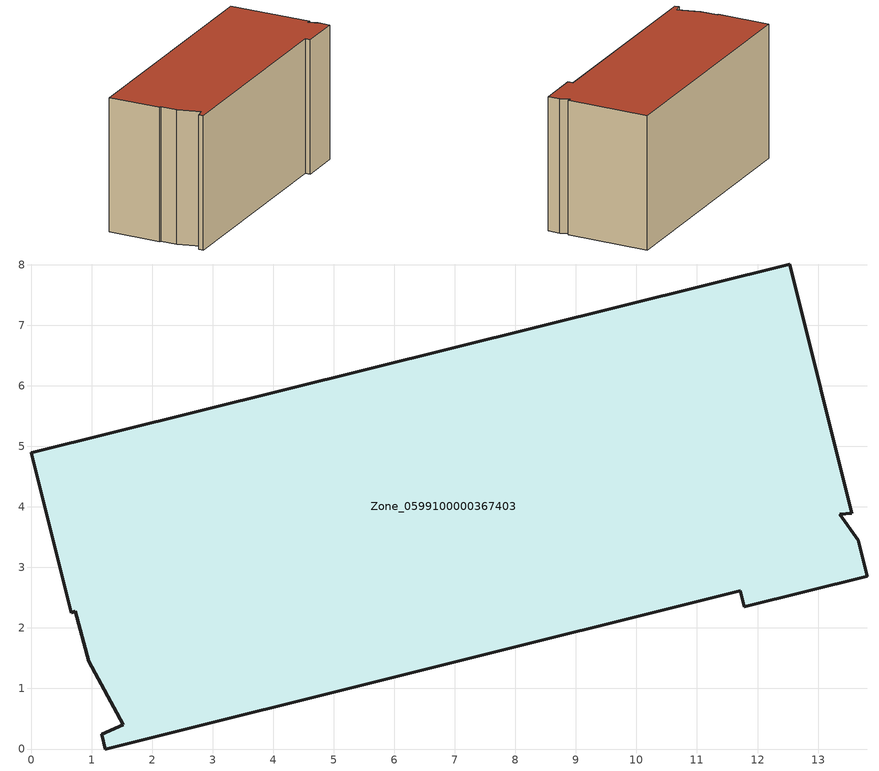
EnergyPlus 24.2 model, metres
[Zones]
Zone_0599100000367403
 floor ground (C_G): 1.52,0.4 0.95,1.45 0.73,2.27 0.66,2.25 0,4.89 12.53,8.01 13.55,3.9 13.36,3.88 13.67,3.45 13.81,2.85 11.78,2.35 11.72,2.62 1.22,0 1.16,0.24 z0
 wall outside (C_F): 12.53,8.01 0,4.89 0.66,2.25 0.73,2.27 0.95,1.45 1.52,0.4 1.16,0.24 1.22,0 11.72,2.62 11.78,2.35 13.81,2.85 13.67,3.45 13.36,3.88 13.55,3.9 12.53,8.01 z0:6.95
 roof outside (C_R): 11.72,2.62 11.78,2.35 13.81,2.85 13.67,3.45 13.36,3.88 13.55,3.9 12.53,8.01 0,4.89 0.66,2.25 0.73,2.27 0.95,1.45 1.52,0.4 1.16,0.24 1.22,0 z6.95
[BUILDING]
Pand.0599100000367403: North Axis=0; Terrain=City; Loads Convergence Tolerance Value=0.04; Temperature Convergence Tolerance Value=0.4; Solar Distribution=FullExterior; Maximum Number of Warmup Days=25; Minimum Number of Warmup Days=1
[Site:Location]
Rotterdam.The.Hague.AP_ZH_NLD Design_Conditions: Latitude=51.96; Longitude=4.45; Time Zone=1; Elevation=-4.5
[SITE:GROUNDTEMPERATURE:BUILDINGSURFACE]
18, 18, 18, 18, 18, 18, 18, 18, 18, 18, 18, 18
[MATERIAL] Thermal Absorptance=0.9; Solar Absorptance=0.7; Visible Absorptance=0.7
Name | Roughness | Thickness | Conductivity | Density | Specific Heat
G.TC.1992-2005 | MediumSmooth | 0.15 | 0.06 | 540 | 1210
F.TC.1992-2005 | Rough | 0.3 | 0.12 | 1920 | 840
R.TC.1992-2005 | MediumRough | 0.2 | 0.08 | 1500 | 1000
[CONSTRUCTION]
C_G: G.TC.1992-2005
C_F: F.TC.1992-2005
C_R: R.TC.1992-2005
[ZONE]
Zone_0599100000367403: Type=1; Multiplier=1; Ceiling Height=Autocalculate; Volume=Autocalculate; Floor Area=autocalculate; Part of Total Floor Area=Yes
[ZONEINFILTRATION:DESIGNFLOWRATE]
Infil_Zone_0599100000367403: Zone or ZoneList or Space or SpaceList=Zone_0599100000367403; Schedule=AlwaysOn; Design Flow Rate Calculation Method=Flow/Area; Flow Rate per Floor Area=0.0015; Constant Term Coefficient=1; Temperature Term Coefficient=0; Velocity Term Coefficient=0; Velocity Squared Term Coefficient=0
[HVACTEMPLATE:ZONE:IDEALLOADSAIRSYSTEM]
Zone_0599100000367403: Maximum Heating Supply Air Temperature=50; Minimum Cooling Supply Air Temperature=13; Maximum Heating Supply Air Humidity Ratio=0.0156; Minimum Cooling Supply Air Humidity Ratio=0.0077; Heating Limit=NoLimit; Cooling Limit=NoLimit; Dehumidification Control Type=ConstantSensibleHeatRatio; Cooling Sensible Heat Ratio=0.7; Dehumidification Setpoint=60; Humidification Control Type=None; Humidification Setpoint=30; Outdoor Air Method=None; Outdoor Air Flow Rate per Person=0.00944; Outdoor Air Flow Rate per Zone Floor Area=0; Outdoor Air Flow Rate per Zone=0; Demand Controlled Ventilation Type=None; Outdoor Air Economizer Type=NoEconomizer; Heat Recovery Type=None; Sensible Heat Recovery Effectiveness=0.7; Latent Heat Recovery Effectiveness=0.65
[ZONECONTROL:THERMOSTAT]
ThermostatControl_Zone_0599100000367403: Zone or ZoneList=Zone_0599100000367403; Control Type Schedule=DualSetpointControlType; Control 1=Thermostat_Zone_0599100000367403; Temperature Difference Between Cutout And Setpoint=0
[THERMOSTATSETPOINT:DUALSETPOINT]
Thermostat_Zone_0599100000367403: Heating Setpoint Temperature Schedule=HeatingSetpoint_Zone_0599100000367403; Cooling Setpoint Temperature Schedule=CoolingSetpoint_Zone_0599100000367403
[SCHEDULE:COMPACT]
HeatingSetpoint_Zone_0599100000367403: Through: 12/31, For: AllDays, Until: 24:00, 21
CoolingSetpoint_Zone_0599100000367403: Through: 12/31, For: AllDays, Until: 24:00, 24
DualSetpointControlType: Through: 12/31, For: AllDays, Until: 24:00, 4
AlwaysOn: Through: 12/31, For: AllDays, Until: 24:00, 1
